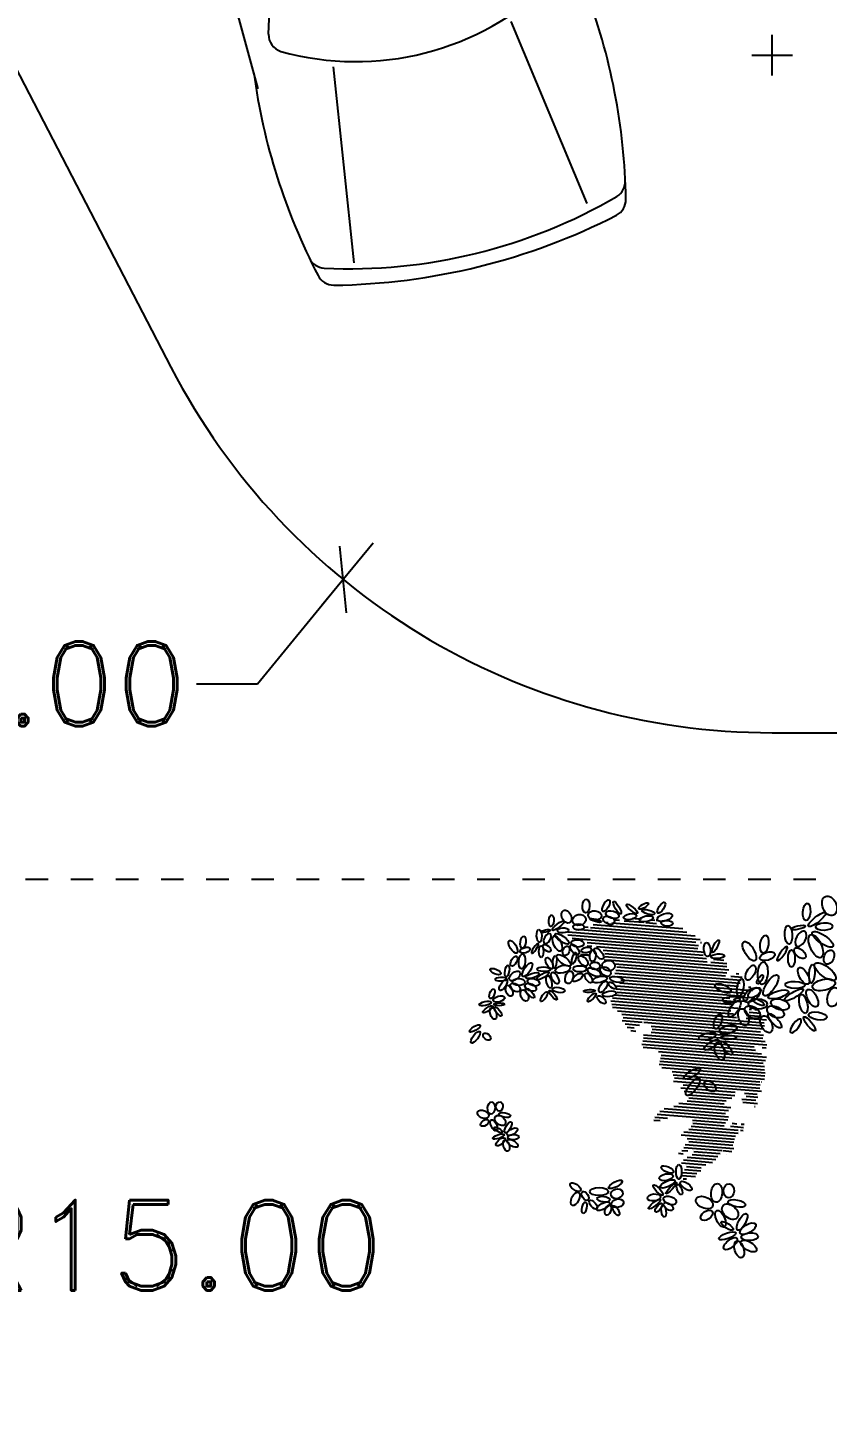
# Model space of a CAD drawing. Header units: millimetres. Extents: x 1590 to 1932, y -48 to 167.
# Drawn here: x 1693.81 to 1697.35, y -15.1 to -8.91 of the extents above; entities that cross this region are included whole.
import ezdxf

# ---------------------------------------------------------------- set-up
doc = ezdxf.new("R2010")
doc.units = ezdxf.units.MM
doc.header["$LTSCALE"] = 0.1
doc.header["$MEASUREMENT"] = 0
doc.header["$PDMODE"] = 35
doc.header["$PDSIZE"] = 0.75
doc.linetypes.add('DASHED', pattern=[0.75, 0.5, -0.25])
doc.layers.get('0').update_dxf_attribs({"linetype": 'CONTINUOUS'})
doc.layers.get('DEFPOINTS').update_dxf_attribs({"linetype": 'CONTINUOUS'})
for name, color, linetype in [('C-PRKG-CARS', 1, 'CONTINUOUS'), ('MUEBLES', 1, 'CONTINUOUS'), ('PARED', 4, 'CONTINUOUS'), ('PAREDES', 3, 'CONTINUOUS'), ('TERRENO', 4, 'CONTINUOUS')]:
    doc.layers.add(name, color=color, linetype=linetype)
doc.styles.add('ROMAND', font='romand.shx')
doc.dimstyles.new('URBA', dxfattribs={"dimtxt": 20, "dimasz": 0.5, "dimexe": 1.25, "dimexo": 0.63, "dimgap": 0.63, "dimtad": 0, "dimtih": 1, "dimtoh": 1, "dimzin": 1, "dimdsep": 46, "dimtxsty": 'ROMAND', "dimcen": 2.5, "dimclrd": 1, "dimclre": 1, "dimclrt": 3, "dimadec": 0, "dimazin": 0, "dimtfac": 1, "dimtmove": 0, "dimatfit": 3, "dimfxl": 1, "dimtvp": 1, "dimtolj": 1, "dimtzin": 1, "dimarcsym": 0})

# ---------------------------------------------------------------- blocks, each defined once
blk = doc.blocks.new('E6', base_point=(554.09564, 428.344445))
blk.add_circle((554.330218, 428.344445), 0.234577)
blk = doc.blocks.new('ARB-9')
at = {"color": 0}
for p, q in [((24.2237, 11.0945), (24.2237, 11.0947)), ((24.2237, 10.5225), (24.2237, 11.0725)), ((24.2375, 10.5395), (24.2375, 11.1071)), ((24.2513, 10.5273), (24.2513, 11.1083)), ((24.265, 11.0418), (24.265, 11.0881)), ((24.2099, 11.0208), (24.2099, 11.04)), ((24.2099, 10.5461), (24.2099, 11.0098)), ((24.265, 10.5296), (24.265, 11.0406)), ((24.2788, 10.4959), (24.2788, 11.0202)), ((24.2926, 10.9984), (24.2926, 11.0189)), ((24.1823, 10.9781), (24.1823, 10.9784)), ((24.1823, 10.9336), (24.1823, 10.9433)), ((24.1961, 10.5834), (24.1961, 10.9999)), ((24.2926, 10.5029), (24.2926, 10.977)), ((24.3064, 10.4869), (24.3064, 10.9462)), ((24.1685, 10.8855), (24.1685, 10.905)), ((24.1823, 10.6027), (24.1823, 10.9175)), ((24.3202, 10.4836), (24.3202, 10.9385)), ((24.334, 10.3949), (24.334, 10.9385)), ((24.3478, 10.908), (24.3478, 10.9385)), ((24.3478, 10.3843), (24.3478, 10.9064)), ((24.3616, 10.3929), (24.3616, 10.8897)), ((24.3754, 10.3971), (24.3754, 10.8807)), ((24.3892, 10.3269), (24.3892, 10.883)), ((24.403, 10.3295), (24.403, 10.8859)), ((24.4995, 10.3526), (24.4995, 10.88)), ((24.5133, 10.3314), (24.5133, 10.8883)), ((24.5271, 10.3605), (24.5271, 10.8936)), ((24.5409, 10.3484), (24.5409, 10.8894)), ((24.5547, 10.3341), (24.5547, 10.8839)), ((24.1547, 10.8257), (24.1547, 10.8282)), ((24.1547, 10.7878), (24.1547, 10.8187)), ((24.1685, 10.7763), (24.1685, 10.8642)), ((24.4168, 10.3366), (24.4168, 10.8732)), ((24.4306, 10.2731), (24.4306, 10.8578)), ((24.4444, 10.3011), (24.4444, 10.8611)), ((24.4582, 10.3122), (24.4582, 10.8744)), ((24.4719, 10.37), (24.4719, 10.8746)), ((24.4857, 10.345), (24.4857, 10.8689)), ((24.5685, 10.3223), (24.5685, 10.8611)), ((24.5823, 10.2069), (24.5823, 10.8416)), ((24.5961, 10.2083), (24.5961, 10.8337)), ((24.6099, 10.7484), (24.6099, 10.8378)), ((24.6237, 10.7592), (24.6237, 10.8229)), ((24.1685, 10.7199), (24.1685, 10.7673)), ((24.6375, 10.7812), (24.6375, 10.8129)), ((24.6513, 10.7729), (24.6513, 10.7952)), ((24.1547, 10.7296), (24.1547, 10.7433)), ((24.1547, 10.7157), (24.1547, 10.7238)), ((24.6099, 10.222), (24.6099, 10.7415)), ((24.6237, 10.2077), (24.6237, 10.707)), ((24.6375, 10.2092), (24.6375, 10.7016)), ((24.6513, 10.1984), (24.6513, 10.705)), ((24.665, 10.1899), (24.665, 10.7374)), ((24.6788, 10.2454), (24.6788, 10.737)), ((24.6926, 10.2385), (24.6926, 10.7382)), ((24.7064, 10.21), (24.7064, 10.7416)), ((24.7202, 10.1873), (24.7202, 10.7346)), ((24.734, 10.1908), (24.734, 10.6655)), ((24.7478, 10.1993), (24.7478, 10.6521)), ((24.7616, 10.1918), (24.7616, 10.6539)), ((24.7754, 10.1906), (24.7754, 10.656)), ((24.7892, 10.1873), (24.7892, 10.6586)), ((24.803, 10.1873), (24.803, 10.6458)), ((24.9961, 10.3328), (24.9961, 10.6389)), ((25.0099, 10.3353), (25.0099, 10.6489)), ((25.0237, 10.6019), (25.0237, 10.658)), ((25.0375, 10.634), (25.0375, 10.6612)), ((24.8168, 10.1873), (24.8168, 10.5982)), ((24.8306, 10.2076), (24.8306, 10.5921)), ((24.8444, 10.205), (24.8444, 10.5854)), ((24.8582, 10.205), (24.8582, 10.5886)), ((24.9685, 10.3359), (24.9685, 10.5785)), ((24.9823, 10.3475), (24.9823, 10.6198)), ((24.2375, 10.5149), (24.2375, 10.5189)), ((24.8719, 10.1964), (24.8719, 10.5446)), ((24.8857, 10.3126), (24.8857, 10.554)), ((24.8995, 10.3126), (24.8995, 10.5378)), ((24.9133, 10.3253), (24.9133, 10.5192)), ((24.9271, 10.3493), (24.9271, 10.5154)), ((24.9409, 10.3569), (24.9409, 10.5208)), ((24.9547, 10.3255), (24.9547, 10.557)), ((25.0788, 10.2955), (25.0788, 10.5248)), ((25.0926, 10.299), (25.0926, 10.5354)), ((25.1064, 10.3003), (25.1064, 10.5083)), ((25.134, 10.299), (25.134, 10.5141)), ((25.1478, 10.351), (25.1478, 10.5195)), ((25.1616, 10.5), (25.1616, 10.5271)), ((25.1754, 10.5205), (25.1754, 10.541)), ((25.203, 10.388), (25.203, 10.5158)), ((25.2168, 10.4165), (25.2168, 10.524)), ((25.2306, 10.5215), (25.2306, 10.5281)), ((25.2444, 10.4355), (25.2444, 10.509)), ((25.2582, 10.4526), (25.2582, 10.5198)), ((25.2719, 10.4567), (25.2719, 10.5182)), ((25.2857, 10.4956), (25.2857, 10.5114)), ((24.3064, 10.4097), (24.3064, 10.4566)), ((24.3202, 10.3953), (24.3202, 10.4665)), ((25.0237, 10.3441), (25.0237, 10.4907)), ((25.0375, 10.3484), (25.0375, 10.4882)), ((25.0513, 10.2863), (25.0513, 10.495)), ((25.065, 10.284), (25.065, 10.5037)), ((25.1202, 10.3035), (25.1202, 10.4999)), ((25.1616, 10.3571), (25.1616, 10.4733)), ((25.1754, 10.3667), (25.1754, 10.4802)), ((25.1892, 10.374), (25.1892, 10.5013)), ((25.2306, 10.4359), (25.2306, 10.5001)), ((24.3616, 10.3394), (24.3616, 10.3504)), ((24.3754, 10.3229), (24.3754, 10.3741)), ((25.1478, 10.3067), (25.1478, 10.3467)), ((25.1616, 10.3298), (25.1616, 10.3308)), ((24.4168, 10.2813), (24.4168, 10.2918)), ((24.5133, 10.2711), (24.5133, 10.2813)), ((24.5271, 10.2277), (24.5271, 10.279)), ((24.5409, 10.2196), (24.5409, 10.2899)), ((24.5547, 10.2005), (24.5547, 10.2907)), ((24.5685, 10.2096), (24.5685, 10.3192)), ((24.8857, 10.2146), (24.8857, 10.2712)), ((24.8995, 10.2115), (24.8995, 10.2631)), ((24.9133, 10.2186), (24.9133, 10.2809)), ((24.9271, 10.2096), (24.9271, 10.2749)), ((25.0237, 10.2945), (25.0237, 10.3143)), ((25.0237, 10.261), (25.0237, 10.274)), ((25.0375, 10.2902), (25.0375, 10.3212)), ((25.0375, 10.2629), (25.0375, 10.2889)), ((25.0513, 10.2637), (25.0513, 10.2756)), ((24.5133, 10.2428), (24.5133, 10.2555)), ((24.6788, 10.192), (24.6788, 10.2092)), ((24.8306, 10.2003), (24.8306, 10.2016)), ((24.9409, 10.2186), (24.9409, 10.2225))]:
    blk.add_line(p, q, dxfattribs=at)
for p, xscale, yscale, zscale, rotation in [((24.6803, 11.4618), 0.1172244685344828, -0.03918192284482759, 0.1172244685344828, 54.629061), ((24.7085, 11.4618), 0.133742463362069, -0.04782499525862069, 0.133742463362069, 32.662387), ((24.4458, 11.3897), 0.1086990556034483, -0.04494397887931034, 0.1086990556034483, 108.535537), ((24.5588, 11.4272), 0.09697660991379312, -0.04379156767241379, 0.09697660991379312, 196.085972), ((24.5747, 11.4226), 0.1134946047413793, -0.03918192284482759, 0.1134946047413793, 72.514496), ((24.5913, 11.4139), 0.1092318982758621, -0.03514849525862069, 0.1092318982758621, 52.422076), ((24.7165, 11.4445), 0.08525416422413794, -0.05243464008620689, 0.08525416422413794, 306.8794), ((25.0809, 11.392), 0.1134946047413793, -0.07029699051724138, 0.1134946047413793, 108.796262), ((24.3483, 11.3263), 0.1374723387931034, -0.05704427327586208, 0.1374723387931034, 144.06217), ((24.4575, 11.3655), 0.1134946047413793, -0.03918192284482759, 0.1134946047413793, 185.211036), ((24.4655, 11.3615), 0.1092318982758621, -0.03975812844827586, 0.1092318982758621, 81.175392), ((24.4698, 11.3615), 0.1214871866379311, -0.04840120086206897, 0.1214871866379311, 28.399808), ((24.5668, 11.4139), 0.1134946047413793, -0.05243464008620689, 0.1134946047413793, 249.946493), ((24.5833, 11.4093), 0.1012393163793104, -0.02592921724137931, 0.1012393163793104, 264.440296), ((24.595, 11.4053), 0.1055020228448276, -0.03514849525862069, 0.1055020228448276, 317.202229), ((24.5993, 11.4185), 0.1134946047413793, -0.05704427327586208, 0.1134946047413793, 338.153925), ((25.0687, 11.3834), 0.1172244685344828, -0.07029699051724138, 0.1172244685344828, 180), ((25.0932, 11.3788), 0.1129617620689655, -0.05243464008620689, 0.1129617620689655, 330.787984), ((25.0969, 11.392), 0.08525416422413794, -0.05243464008620689, 0.08525416422413794, 50.890389), ((24.3243, 11.3044), 0.1129617620689655, -0.05243464008620689, 0.1129617620689655, 183.550469), ((24.3419, 11.3131), 0.1001736426724138, -0.04955361206896553, 0.1001736426724138, 247.464162), ((24.417, 11.3004), 0.1417350452586207, -0.06165391810344829, 0.1417350452586207, 180), ((24.3627, 11.3263), 0.104436349137931, -0.04955361206896553, 0.104436349137931, 24.05534500000001), ((24.4698, 11.3482), 0.1214871866379311, -0.06972078491379312, 0.1214871866379311, 227.239264), ((24.4778, 11.335), 0.1172244685344828, -0.06568734568965517, 0.1172244685344828, 265.442088), ((24.49, 11.3436), 0.1049691918103448, -0.06972078491379312, 0.1049691918103448, 296.743497), ((24.4943, 11.3569), 0.1092318982758621, -0.06107771250000001, 0.1092318982758621, 336.3547549999999), ((25.0527, 11.3482), 0.08898402801724138, -0.06568734568965517, 0.08898402801724138, 180), ((25.0644, 11.3482), 0.1134946047413793, -0.04379156767241379, 0.1134946047413793, 276.387212), ((25.0767, 11.3615), 0.1177573112068966, -0.07894006293103449, 0.1177573112068966, 306.707109), ((25.1454, 11.3131), 0.1177573112068966, -0.04379156767241379, 0.1177573112068966, 204.302428), ((25.1539, 11.3044), 0.1129617620689655, -0.05243464008620689, 0.1129617620689655, 234.962822), ((25.1454, 11.3263), 0.08898402801724138, -0.03053885043103449, 0.08898402801724138, 118.163468), ((25.1539, 11.3177), 0.1129617620689655, -0.03514849525862069, 0.1129617620689655, 65.345158), ((25.1699, 11.3131), 0.1049691918103448, -0.04782499525862069, 0.1049691918103448, 45.284341), ((25.1779, 11.3131), 0.1092318982758621, -0.0564680676724138, 0.1092318982758621, 338.153925), ((24.2998, 11.2347), 0.1092318982758621, 0.02592921724137931, 0.1092318982758621, 31.198129), ((24.4495, 11.2912), 0.1539903336206897, -0.0564680676724138, 0.1539903336206897, 208.399808), ((24.4538, 11.2785), 0.1332096323275862, -0.04379156767241379, 0.1332096323275862, 248.725883), ((24.4655, 11.2693), 0.1177573112068966, -0.06568734568965517, 0.1177573112068966, 282.462417), ((24.4858, 11.2785), 0.1134946047413793, -0.06568734568965517, 0.1134946047413793, 289.542316), ((24.5023, 11.2739), 0.1172244685344828, -0.03918192284482759, 0.1172244685344828, 312.760736), ((24.5103, 11.2912), 0.1134946047413793, -0.06568734568965517, 0.1134946047413793, 329.257383), ((25.1657, 11.3004), 0.1055020228448276, -0.04840120086206897, 0.1055020228448276, 261.553413), ((25.1779, 11.3004), 0.1134946047413793, -0.05301084568965517, 0.1134946047413793, 296.57734), ((24.2188, 11.1863), 0.1092318982758621, -0.04782499525862069, 0.1092318982758621, 180), ((24.2348, 11.1863), 0.09324673448275864, -0.02189577801724138, 0.09324673448275864, 73.542731), ((24.2918, 11.2301), 0.1172244685344828, -0.04782499525862069, 0.1172244685344828, 171.928069), ((24.2513, 11.1863), 0.1049691918103448, 0.05704427327586208, 0.1049691918103448, 25.551858), ((24.3041, 11.2128), 0.08898402801724138, -0.04840120086206897, 0.08898402801724138, 305.58337), ((24.3078, 11.2215), 0.1092318982758621, -0.04379156767241379, 0.1092318982758621, 355.645101), ((24.4048, 11.1644), 0.1177573112068966, -0.05243464008620689, 0.1177573112068966, 146.794294), ((24.409, 11.1731), 0.1257498931034483, -0.04379156767241379, 0.1257498931034483, 87.213589), ((24.4213, 11.1777), 0.1374723387931034, -0.03514849525862069, 0.1374723387931034, 54.41663), ((24.4373, 11.1823), 0.1214871866379311, -0.04840120086206897, 0.1214871866379311, 342.3308149999999), ((24.5103, 11.1777), 0.1049691918103448, 0.03918192284482759, 0.1049691918103448, 32.501065), ((24.1964, 11.1062), 0.128946925862069, -0.08585451853448275, 0.128946925862069, 152.112675), ((24.2348, 11.1777), 0.1380051698275862, -0.03514849525862069, 0.1380051698275862, 227.239264), ((24.2348, 11.1558), 0.1055020228448276, -0.04840120086206897, 0.1055020228448276, 263.05435), ((24.2513, 11.1644), 0.1577201974137931, -0.05243464008620689, 0.1577201974137931, 299.935902), ((24.2593, 11.169), 0.1577201974137931, -0.07029699051724138, 0.1577201974137931, 330.837991), ((24.2998, 11.1034), 0.09324673448275864, -0.06107771250000001, 0.09324673448275864, 16.690792), ((24.3845, 11.0855), 0.1619829038793104, -0.0651111400862069, 0.1619829038793104, 122.817286), ((24.401, 11.1558), 0.1172244685344828, -0.03514849525862069, 0.1172244685344828, 180), ((24.3931, 11.0855), 0.1454649090517242, -0.06972078491379312, 0.1454649090517242, 72.40862299999999), ((24.4213, 11.1644), 0.1214871866379311, -0.05704427327586208, 0.1214871866379311, 327.347353), ((24.4943, 11.1558), 0.1172244685344828, -0.04840120086206897, 0.1172244685344828, 274.748106), ((24.5023, 11.169), 0.1129617620689655, -0.03053885043103449, 0.1129617620689655, 316.804062), ((24.1879, 11.0924), 0.128946925862069, -0.103140663362069, 0.128946925862069, 254.7984), ((24.213, 11.0878), 0.1039035064655173, -0.05819668448275862, 0.1039035064655173, 266.487796), ((24.2838, 11.0901), 0.1209543439655173, -0.06972078491379312, 0.1209543439655173, 270), ((24.2918, 11.0901), 0.1172244685344828, -0.06107771250000001, 0.1172244685344828, 319.587694), ((24.3765, 11.0768), 0.1134946047413793, -0.03457228965517242, 0.1134946047413793, 191.266013), ((24.3931, 11.0112), 0.1332096323275862, 0.05243464008620689, 0.1332096323275862, 85.992639), ((24.409, 11.0815), 0.1214871866379311, -0.07433041810344827, 0.1214871866379311, 10.58008), ((24.417, 11.029), 0.1134946047413793, -0.05243464008620689, 0.1134946047413793, 49.743806), ((24.1463, 11.0382), 0.128946925862069, -0.06741596250000001, 0.128946925862069, 180), ((24.1549, 11.025), 0.1246842077586207, -0.08988794612068968, 0.1246842077586207, 270), ((24.1714, 11.0158), 0.1124289310344828, -0.02247198362068965, 0.1124289310344828, 280.4783160000001), ((24.3158, 11.0423), 0.0975094525862069, -0.05301084568965517, 0.0975094525862069, 255.613959), ((24.3078, 10.9893), 0.1092318982758621, -0.0564680676724138, 0.1092318982758621, 2.251892), ((24.3403, 11.0509), 0.1172244685344828, -0.06568734568965517, 0.1172244685344828, 314.0484609999999), ((24.3323, 11.0423), 0.06873616939655172, -0.004609633189655172, 0.06873616939655172, 270), ((24.3931, 11.0071), 0.1332096323275862, -0.06568734568965517, 0.1332096323275862, 291.88042), ((24.4133, 11.0158), 0.1049691918103448, -0.05243464008620689, 0.1049691918103448, 321.691422), ((24.4858, 10.9674), 0.1092318982758621, -0.02592921724137931, 0.1092318982758621, 81.175392), ((24.498, 10.9633), 0.1092318982758621, -0.03514849525862069, 0.1092318982758621, 40.566776), ((25.374, 10.9599), 0.1172244685344828, -0.05704427327586208, 0.1172244685344828, 119.944796), ((25.382, 10.9685), 0.1374723387931034, -0.06972078491379312, 0.1374723387931034, 20.744685), ((24.1341, 10.9622), 0.1246842077586207, -0.04955361206896553, 0.1246842077586207, 205.261598), ((24.1384, 10.9484), 0.128946925862069, -0.06741596250000001, 0.128946925862069, 282.305911), ((24.1629, 10.9576), 0.1124289310344828, -0.07202559568965518, 0.1124289310344828, 287.217457), ((24.2998, 10.9852), 0.1294797568965517, -0.05704427327586208, 0.1294797568965517, 315.909593), ((24.3728, 10.9455), 0.1214871866379311, -0.0962262077586207, 0.1214871866379311, 266.129052), ((24.3765, 10.9985), 0.09324673448275864, -0.07029699051724138, 0.09324673448275864, 270), ((24.3845, 10.9501), 0.1097647293103448, -0.07894006293103449, 0.1097647293103448, 301.793919), ((24.425, 10.9195), 0.1417350452586207, -0.05704427327586208, 0.1417350452586207, 71.749948), ((24.4415, 10.9195), 0.1214871866379311, -0.05704427327586208, 0.1214871866379311, 29.714794), ((24.5103, 10.9547), 0.1012393163793104, -0.04840120086206897, 0.1012393163793104, 306.041986), ((25.3777, 10.9512), 0.09697660991379312, -0.05243464008620689, 0.09697660991379312, 322.530636), ((25.4225, 10.9339), 0.1092318982758621, -0.04379156767241379, 0.1092318982758621, 6.885925999999999), ((24.1384, 10.8809), 0.1369394961206897, -0.03572470086206896, 0.1369394961206897, 144.501428), ((24.425, 10.9063), 0.133742463362069, -0.05243464008620689, 0.133742463362069, 277.965534), ((24.4453, 10.9109), 0.08951687068965519, -0.03975812844827586, 0.08951687068965519, 305.188152), ((24.5023, 10.9328), 0.1294797568965517, -0.05243464008620689, 0.1294797568965517, 256.776838), ((25.3681, 10.8366), 0.1742381922413793, -0.07433041810344827, 0.1742381922413793, 85.44208800000001), ((25.4044, 10.8273), 0.1214871866379311, -0.05243464008620689, 0.1214871866379311, 92.20655800000002), ((25.4166, 10.8273), 0.1374723387931034, -0.0564680676724138, 0.1374723387931034, 56.620077), ((25.4145, 10.9161), 0.1049691918103448, -0.04782499525862069, 0.1049691918103448, 314.1184079999999), ((24.1298, 10.8089), 0.1332096323275862, -0.03572470086206896, 0.1332096323275862, 124.601171), ((24.1549, 10.8677), 0.1246842077586207, -0.05416325689655174, 0.1246842077586207, 254.828294), ((25.3522, 10.8366), 0.1454649090517242, -0.04840120086206897, 0.1454649090517242, 237.514893), ((25.3841, 10.8233), 0.1134946047413793, -0.09219276853448276, 0.1134946047413793, 248.38077), ((25.4246, 10.8187), 0.1177573112068966, -0.07836385732758622, 0.1177573112068966, 252.313808), ((25.4289, 10.8101), 0.1049691918103448, -0.04379156767241379, 0.1049691918103448, 325.179835), ((25.4289, 10.8233), 0.09697660991379312, 0.06107771250000001, 0.09697660991379312, 21.157575), ((24.109, 10.8043), 0.1039035064655173, -0.03572470086206896, 0.1039035064655173, 236.262371), ((24.1256, 10.7323), 0.1246842077586207, -0.04033433405172414, 0.1246842077586207, 100.347736), ((24.1421, 10.7369), 0.1332096323275862, -0.05416325689655174, 0.1332096323275862, 73.987174), ((24.1213, 10.719), 0.1209543439655173, -0.04494397887931034, 0.1209543439655173, 209.167432), ((24.1506, 10.719), 0.1497276271551725, -0.06741596250000001, 0.1497276271551725, 247.872239), ((24.1629, 10.7012), 0.1124289310344828, -0.05416325689655174, 0.1124289310344828, 270), ((25.3639, 10.5957), 0.1300125995689655, -0.03918192284482759, 0.1300125995689655, 132.760736), ((25.3724, 10.6044), 0.1252170504310345, -0.06568734568965517, 0.1252170504310345, 79.93621999999999), ((25.3841, 10.6044), 0.1417350452586207, -0.03514849525862069, 0.1417350452586207, 47.239264), ((25.2589, 10.5565), 0.1252170504310345, -0.05243464008620689, 0.1252170504310345, 109.518547), ((25.2749, 10.5565), 0.133742463362069, -0.06165391810344829, 0.133742463362069, 73.80598400000001), ((25.2951, 10.5473), 0.1539903336206897, -0.05243464008620689, 0.1539903336206897, 60.76383000000001), ((25.3037, 10.5387), 0.1454649090517242, -0.02592921724137931, 0.1454649090517242, 39.219307), ((25.3761, 10.5911), 0.1294797568965517, -0.07433041810344827, 0.1294797568965517, 286.618283), ((25.4006, 10.5871), 0.1012393163793104, -0.05704427327586208, 0.1012393163793104, 300.195482), ((25.4006, 10.5957), 0.1012393163793104, -0.03918192284482759, 0.1012393163793104, 32.228389), ((25.4086, 10.5911), 0.1134946047413793, -0.04379156767241379, 0.1134946047413793, 347.7961789999999), ((24.7936, 10.4756), 0.1758367028017242, -0.05877288426724138, 0.1758367028017242, 54.629061), ((24.8359, 10.4756), 0.2006136950431035, -0.07173749288793103, 0.2006136950431035, 32.662387), ((25.2872, 10.53), 0.1374723387931034, -0.05243464008620689, 0.1374723387931034, 175.292933), ((25.2994, 10.5214), 0.1294797568965517, -0.05704427327586208, 0.1294797568965517, 301.060408), ((25.3117, 10.5346), 0.1049691918103448, -0.03975812844827586, 0.1049691918103448, 333.206796), ((24.2753, 10.4643), 0.133742463362069, -0.03514849525862069, 0.133742463362069, 203.115863), ((24.2955, 10.4822), 0.133742463362069, -0.06165391810344829, 0.133742463362069, 169.89314), ((24.2955, 10.469), 0.1294797568965517, -0.04379156767241379, 0.1294797568965517, 259.881614), ((24.6353, 10.4169), 0.170241907112069, -0.05877288426724138, 0.170241907112069, 72.514496), ((24.6601, 10.4039), 0.1638478474137931, -0.05272274288793104, 0.1638478474137931, 52.422076), ((24.8479, 10.4497), 0.1278812463362069, -0.07865196012931033, 0.1278812463362069, 306.8794), ((25.3946, 10.3711), 0.170241907112069, -0.1054454857758621, 0.170241907112069, 108.796262), ((24.4419, 10.3676), 0.1630485834051724, -0.06741596831896551, 0.1630485834051724, 108.535537), ((24.4715, 10.3252), 0.1638478474137931, -0.0596371926724138, 0.1638478474137931, 81.175392), ((24.6113, 10.4238), 0.1454649148706897, -0.06568735150862069, 0.1454649148706897, 196.085972), ((24.6233, 10.4039), 0.170241907112069, -0.07865196012931033, 0.170241907112069, 249.946493), ((24.6481, 10.397), 0.1518589745689655, -0.03889382586206896, 0.1518589745689655, 264.440296), ((24.6657, 10.3909), 0.1582530342672414, -0.05272274288793104, 0.1582530342672414, 317.202229), ((24.6721, 10.4108), 0.170241907112069, -0.08556640991379312, 0.170241907112069, 338.153925), ((25.4186, 10.3711), 0.1278812463362069, -0.07865196012931033, 0.1278812463362069, 50.890389), ((24.2956, 10.2725), 0.2062085081896552, -0.08556640991379312, 0.2062085081896552, 144.06217), ((24.4595, 10.3313), 0.170241907112069, -0.05877288426724138, 0.170241907112069, 185.211036), ((24.4778, 10.3508), 0.1294797568965517, -0.03975812844827586, 0.1294797568965517, 259.521684), ((24.4779, 10.3252), 0.1822307799568966, -0.07260180129310345, 0.1822307799568966, 28.399808), ((24.5146, 10.3183), 0.1638478474137931, -0.09161656875000002, 0.1638478474137931, 336.3547549999999), ((25.3523, 10.3054), 0.1334760420258621, -0.09853101853448276, 0.1334760420258621, 180), ((25.3762, 10.3581), 0.1758367028017242, -0.1054454857758621, 0.1758367028017242, 180), ((25.3882, 10.3252), 0.1766359668103449, -0.1184100943965517, 0.1766359668103449, 306.707109), ((25.413, 10.3512), 0.1694426431034483, -0.07865196012931033, 0.1694426431034483, 330.787984), ((25.4913, 10.2725), 0.1334760420258621, -0.04580827564655172, 0.1334760420258621, 118.163468), ((25.5041, 10.2596), 0.1694426431034483, -0.05272274288793104, 0.1694426431034483, 65.345158), ((24.3172, 10.2725), 0.1566545237068966, -0.0743304181034483, 0.1566545237068966, 24.05534500000001), ((24.3968, 10.2546), 0.0975094525862069, -0.03514849525862069, 0.0975094525862069, 208.929827), ((24.4779, 10.3054), 0.1822307799568966, -0.1045811773706897, 0.1822307799568966, 227.239264), ((24.4575, 10.2892), 0.1374723387931034, -0.06972078491379312, 0.1374723387931034, 232.770168), ((24.4655, 10.2719), 0.1294797568965517, -0.03918192284482759, 0.1294797568965517, 292.425598), ((24.4899, 10.2855), 0.1758367028017242, -0.09853101853448276, 0.1758367028017242, 265.442088), ((24.5082, 10.2985), 0.1574537877155173, -0.1045811773706897, 0.1574537877155173, 296.743497), ((25.3698, 10.3054), 0.170241907112069, -0.06568735150862069, 0.170241907112069, 276.387212), ((25.4913, 10.2526), 0.1766359668103449, -0.06568735150862069, 0.1766359668103449, 204.302428), ((25.5281, 10.2526), 0.1574537877155173, -0.07173749288793103, 0.1574537877155173, 45.284341), ((25.5401, 10.2526), 0.1638478474137931, -0.0847021015086207, 0.1638478474137931, 338.153925), ((24.2597, 10.2397), 0.1694426431034483, -0.07865196012931033, 0.1694426431034483, 183.550469), ((24.286, 10.2526), 0.1502604640086207, -0.0743304181034483, 0.1502604640086207, 247.464162), ((24.3987, 10.2336), 0.212602567887931, -0.09248087715517243, 0.212602567887931, 180), ((24.4475, 10.2198), 0.2309855004310345, -0.0847021015086207, 0.2309855004310345, 208.399808), ((24.4539, 10.2008), 0.1998144484913793, -0.06568735150862069, 0.1998144484913793, 248.725883), ((24.5018, 10.2008), 0.170241907112069, -0.09853101853448276, 0.170241907112069, 289.542316), ((24.5266, 10.1939), 0.1758367028017242, -0.05877288426724138, 0.1758367028017242, 312.760736), ((24.5386, 10.2198), 0.170241907112069, -0.09853101853448276, 0.170241907112069, 329.257383), ((25.5041, 10.2397), 0.1694426431034483, -0.07865196012931033, 0.1694426431034483, 234.962822), ((25.5217, 10.2336), 0.1582530342672414, -0.07260180129310345, 0.1582530342672414, 261.553413), ((25.5401, 10.2336), 0.170241907112069, -0.07951626853448276, 0.170241907112069, 296.57734), ((24.2109, 10.1282), 0.1758367028017242, -0.07173749288793103, 0.1758367028017242, 171.928069), ((24.2229, 10.1351), 0.1638478474137931, 0.03889382586206896, 0.1638478474137931, 31.198129), ((24.4715, 10.187), 0.1766359668103449, -0.09853101853448276, 0.1766359668103449, 282.462417), ((24.1014, 10.0625), 0.1638478474137931, -0.07173749288793103, 0.1638478474137931, 180), ((24.1254, 10.0625), 0.1398701017241379, -0.03284366702586208, 0.1398701017241379, 73.542731), ((24.1502, 10.0625), 0.1574537877155173, 0.08556640991379312, 0.1574537877155173, 25.551858), ((24.2293, 10.1023), 0.1334760420258621, -0.07260180129310345, 0.1334760420258621, 305.58337), ((24.2349, 10.1152), 0.1638478474137931, -0.06568735150862069, 0.1638478474137931, 355.645101), ((24.3804, 10.0297), 0.1766359668103449, -0.07865196012931033, 0.1766359668103449, 146.794294), ((24.3868, 10.0426), 0.1886248396551724, -0.06568735150862069, 0.1886248396551724, 87.213589), ((24.4051, 10.0495), 0.2062085081896552, -0.05272274288793104, 0.2062085081896552, 54.41663), ((24.5386, 10.0495), 0.1574537877155173, 0.05877288426724138, 0.1574537877155173, 32.501065), ((24.1254, 10.0495), 0.2070077547413793, -0.05272274288793104, 0.2070077547413793, 227.239264), ((24.1254, 10.0167), 0.1582530342672414, -0.07260180129310345, 0.1582530342672414, 263.05435), ((24.1502, 10.0297), 0.2365802961206897, -0.07865196012931033, 0.2365802961206897, 299.935902), ((24.1622, 10.0366), 0.2365802961206897, -0.1054454857758621, 0.2365802961206897, 330.837991), ((24.35, 9.9112), 0.2429743558189655, -0.09766671012931036, 0.2429743558189655, 122.817286), ((24.3748, 10.0167), 0.1758367028017242, -0.05272274288793104, 0.1758367028017242, 180), ((24.3628, 9.9112), 0.2181973635775862, -0.1045811773706897, 0.2181973635775862, 72.40862299999999), ((24.4051, 10.0297), 0.1822307799568966, -0.08556640991379312, 0.1822307799568966, 327.347353), ((24.4291, 10.0564), 0.1822307799568966, -0.07260180129310345, 0.1822307799568966, 342.3308149999999), ((24.5146, 10.0167), 0.1758367028017242, -0.07260180129310345, 0.1758367028017242, 274.748106), ((24.5266, 10.0366), 0.1694426431034483, -0.04580827564655172, 0.1694426431034483, 316.804062), ((24.0678, 9.9424), 0.1934203887931035, -0.1287817778017241, 0.1934203887931035, 152.112675), ((24.2229, 9.938), 0.1398701017241379, -0.09161656875000002, 0.1398701017241379, 16.690792), ((24.3868, 9.9052), 0.1822307799568966, -0.1114956271551724, 0.1822307799568966, 10.58008)]:
    blk.add_blockref('E6', p, dxfattribs=dict(xscale=xscale, yscale=yscale, zscale=zscale, rotation=rotation))
blk = doc.blocks.new('02PCAR01')
at = {"color": 0, "linetype": 'ByBlock'}
for p, q in [((-122.94, 26.61), (-92.48, 26.84)), ((-89.35, 22.08), (-92.48, 26.84)), ((-90.39, 26.87), (-54.31, 27.32)), ((-87.23, 22.08), (-90.39, 26.87)), ((-54.31, 27.32), (-67.5, 22.08)), ((-138, 26.03), (-145, 26.03)), ((-112.52, 20.16), (-138, 26.03)), ((-109.29, 22.08), (-122.94, 26.61)), ((-48.33, 25.72), (-60.01, 22.2)), ((-136.91, 23.5), (-115.59, 19.26)), ((-89.35, 22.08), (-109.29, 22.08)), ((-67.5, 22.08), (-87.23, 22.08)), ((-6, 20.97), (-40, 15.97)), ((-6, -20.97), (-40, -15.97)), ((-136.91, -23.36), (-115.59, -19.12)), ((-112.51, -20.11), (-138, -25.97)), ((-109.29, -21.95), (-122.94, -26.47)), ((-89.35, -21.95), (-109.29, -21.95)), ((-89.35, -21.95), (-92.48, -26.7)), ((-87.23, -21.95), (-90.39, -26.73)), ((-67.5, -21.95), (-87.23, -21.95)), ((-54.31, -27.18), (-67.5, -21.95)), ((-48.33, -25.52), (-60.01, -22)), ((-138, -25.97), (-145, -25.97)), ((-122.94, -26.47), (-92.48, -26.7)), ((-90.39, -26.73), (-54.31, -27.18))]:
    blk.add_line(p, q, dxfattribs=at)
for centre, radius, start, end in [((-77.24, -1914.33), 1944.6, 88.89024, 92.01225), ((-30.02, -77.69), 108.31, 76.6607, 96.5655), ((-145.41, 25.94), 3.14, 92.1119, 173.4899), ((111.89, 0.1), 258.76, 174.0142, 185.9858), ((-141.57, 24.61), 4.6, 94.3987, 147.5288), ((-8.86, 25.33), 3.14, 17.8179, 78.3942), ((-5.75, 24.64), 3.14, 14.3452, 76.6607), ((110.89, 0.1), 260.73, 174.2342, 185.7658), ((-47.46, 22.85), 3, 31.1455, 106.7984), ((-87.12, 0.1), 48.72, 330.0774, 29.9226), ((-95.47, 0.91), 93.12, 343.0347, 15.8141), ((-111.75, 0.91), 111.76, 346.3976, 12.667), ((-7.97, 0.1), 131.06, 169.6897, 190.3103), ((-59.14, 19.33), 3, 106.7984, 193.6631), ((147.71, 0.1), 261.01, 175.5919, 184.4407), ((146.01, 0.1), 262.31, 175.7971, 184.2029), ((-142.7, 0.1), 82.75, 347.0683, 12.9317), ((-59.14, -19.13), 3, 166.3369, 253.2016), ((-47.46, -22.65), 3, 253.2016, 328.8545), ((-145.41, -25.74), 3.14, 186.5101, 267.8881), ((-9.37, -25.23), 3.14, 281.3249, 340.8826), ((-6.15, -24.54), 3.14, 283.1156, 344.5941), ((-77.24, 1914.53), 1944.6, 267.98775, 271.10976), ((-141.57, -24.41), 4.6, 212.4712, 265.6013), ((-30.02, 77.89), 108.31, 263.4345, 283.1156)]:
    blk.add_arc(centre, radius, start, end, dxfattribs=at)
blk = doc.blocks.new('UTP1$0$DIMBLOCK')
at = {"color": 4}
blk.add_line((-5.25, -5.25), (5.25, 5.25), dxfattribs=at)
at = {"color": 1}
blk.add_line((-7.5, 0), (10.5, 0), dxfattribs=at)
blk = doc.blocks.new('*D100')
at = {"color": 1, "linetype": 'Continuous', "lineweight": -2, "transparency": 16777216}
for p, q in [((1697.1057, -9.1242), (1697.1057, -8.9442)), ((1697.0157, -9.0342), (1697.1957, -9.0342)), ((1694.827, -11.8178), (1695.1928, -11.3711)), ((1694.557, -11.8178), (1694.827, -11.8178))]:
    blk.add_line(p, q, dxfattribs=at)
at = {"layer": 'DEFPOINTS', "color": 0, "linetype": 'Continuous', "transparency": 16777216}
for p in [(1697.1057, -9.0342), (1695.2054, -11.3556)]:
    blk.add_point(p, dxfattribs=at)
at = {"color": 1, "linetype": 'Continuous', "lineweight": -2, "transparency": 16777216, "xscale": 0.02, "yscale": 0.02, "zscale": 0.02, "rotation": 50.69625961512675}
blk.add_blockref('UTP1$0$DIMBLOCK', (1695.2054, -11.3556), dxfattribs=at)
at = {"color": 3, "linetype": 'Continuous', "transparency": 16777216, "insert": (1693.787, -11.8178), "char_height": 0.375, "attachment_point": 5, "style": 'ROMAND'}
blk.add_mtext('\\A1;R3.00', dxfattribs=at)
blk = doc.blocks.new('*D114')
at = {"color": 1, "linetype": 'Continuous', "transparency": 16777216}
for p, q in [((1693.1611, -14.3033), (1691.4594, -19.73)), ((1693.4287, -14.3033), (1693.1611, -14.3033))]:
    blk.add_line(p, q, dxfattribs=at)
at = {"layer": 'DEFPOINTS', "color": 0, "linetype": 'Continuous', "transparency": 16777216}
for p in [(1695.9417, -5.4363), (1691.4534, -19.749)]:
    blk.add_point(p, dxfattribs=at)
at = {"color": 1, "linetype": 'Continuous', "transparency": 16777216, "xscale": 0.02, "yscale": 0.02, "zscale": 0.02, "rotation": 252.5892430548507}
blk.add_blockref('UTP1$0$DIMBLOCK', (1691.4534, -19.749), dxfattribs=at)
at = {"color": 3, "linetype": 'Continuous', "transparency": 16777216, "insert": (1694.4392, -14.3033), "char_height": 0.4, "attachment_point": 5, "style": 'ROMAND'}
blk.add_mtext('\\A1;R15.00', dxfattribs=at)

msp = doc.modelspace()

# ---------------------------------------------------------------- linework, layer by layer
at = {"layer": 'PARED', "color": 3}
msp.add_line((1692.5043, -6.6824), (1694.4432, -10.4167), dxfattribs=at)
at = {"layer": 'PAREDES', "linetype": 'DASHED'}
msp.add_line((1685.7994, -12.6824), (1721.0584, -12.6824), dxfattribs=at)
at = {"layer": 'TERRENO', "color": 3, "linetype": 'Continuous'}
msp.add_line((1697.1057, -12.0342), (1717.2555, -12.0342), dxfattribs=at)
msp.add_arc((1697.1057, -9.0342), 3, 207.44016, 270, dxfattribs=at)

# ---------------------------------------------------------------- block references
at = {"layer": 'C-PRKG-CARS', "xscale": 0.02539999999999054, "yscale": 0.02539999999999054, "zscale": 0.02539999999999054, "rotation": 284.3433409483571}
msp.add_blockref('02PCAR01', (1695.8078, -9.9704), dxfattribs=at)
at = {"layer": 'MUEBLES', "color": 2, "xscale": -1, "rotation": 85.33791176259916}
msp.add_blockref('ARB-9', (1709.2428, 10.3375), dxfattribs=at)

# ---------------------------------------------------------------- dimensions: what is measured, and where the dimension line sits
at = {"color": 3, "linetype": 'Continuous'}
for center, mpoint, override, picture, middle in [((1695.9417, -5.4363), (1691.4534, -19.749), {"dimtxt": 0.4, "dimasz": 0.02, "dimexe": 0.18, "dimexo": 0.0625, "dimgap": 0.02, "dimzin": 0, "dimblk1": 'UTP1$0$DIMBLOCK', "dimblk2": 'UTP1$0$DIMBLOCK', "dimsah": 1, "dimcen": 0.09, "dimtdec": 4, "dimtofl": 0, "dimtvp": 0, "dimtzin": 0}, '*D114', (1694.4392, -14.3033)), ((1697.1057, -9.0342), (1695.2054, -11.3556), {"dimtxt": 0.375, "dimasz": 0.02, "dimexe": 0.18, "dimexo": 0.0625, "dimgap": 0.02, "dimzin": 0, "dimblk1": 'UTP1$0$DIMBLOCK', "dimblk2": 'UTP1$0$DIMBLOCK', "dimsah": 1, "dimcen": 0.09, "dimtdec": 4, "dimtofl": 0, "dimtvp": 0, "dimtzin": 0}, '*D100', (1693.787, -11.8178))]:
    dim = msp.add_radius_dim(center=center, mpoint=mpoint, dimstyle='URBA', override=override, dxfattribs=at)
    dim.commit()
    dim.dimension.update_dxf_attribs({"geometry": picture, "text_midpoint": middle, "dimtype": 164})

doc.saveas('drawing.dxf')
